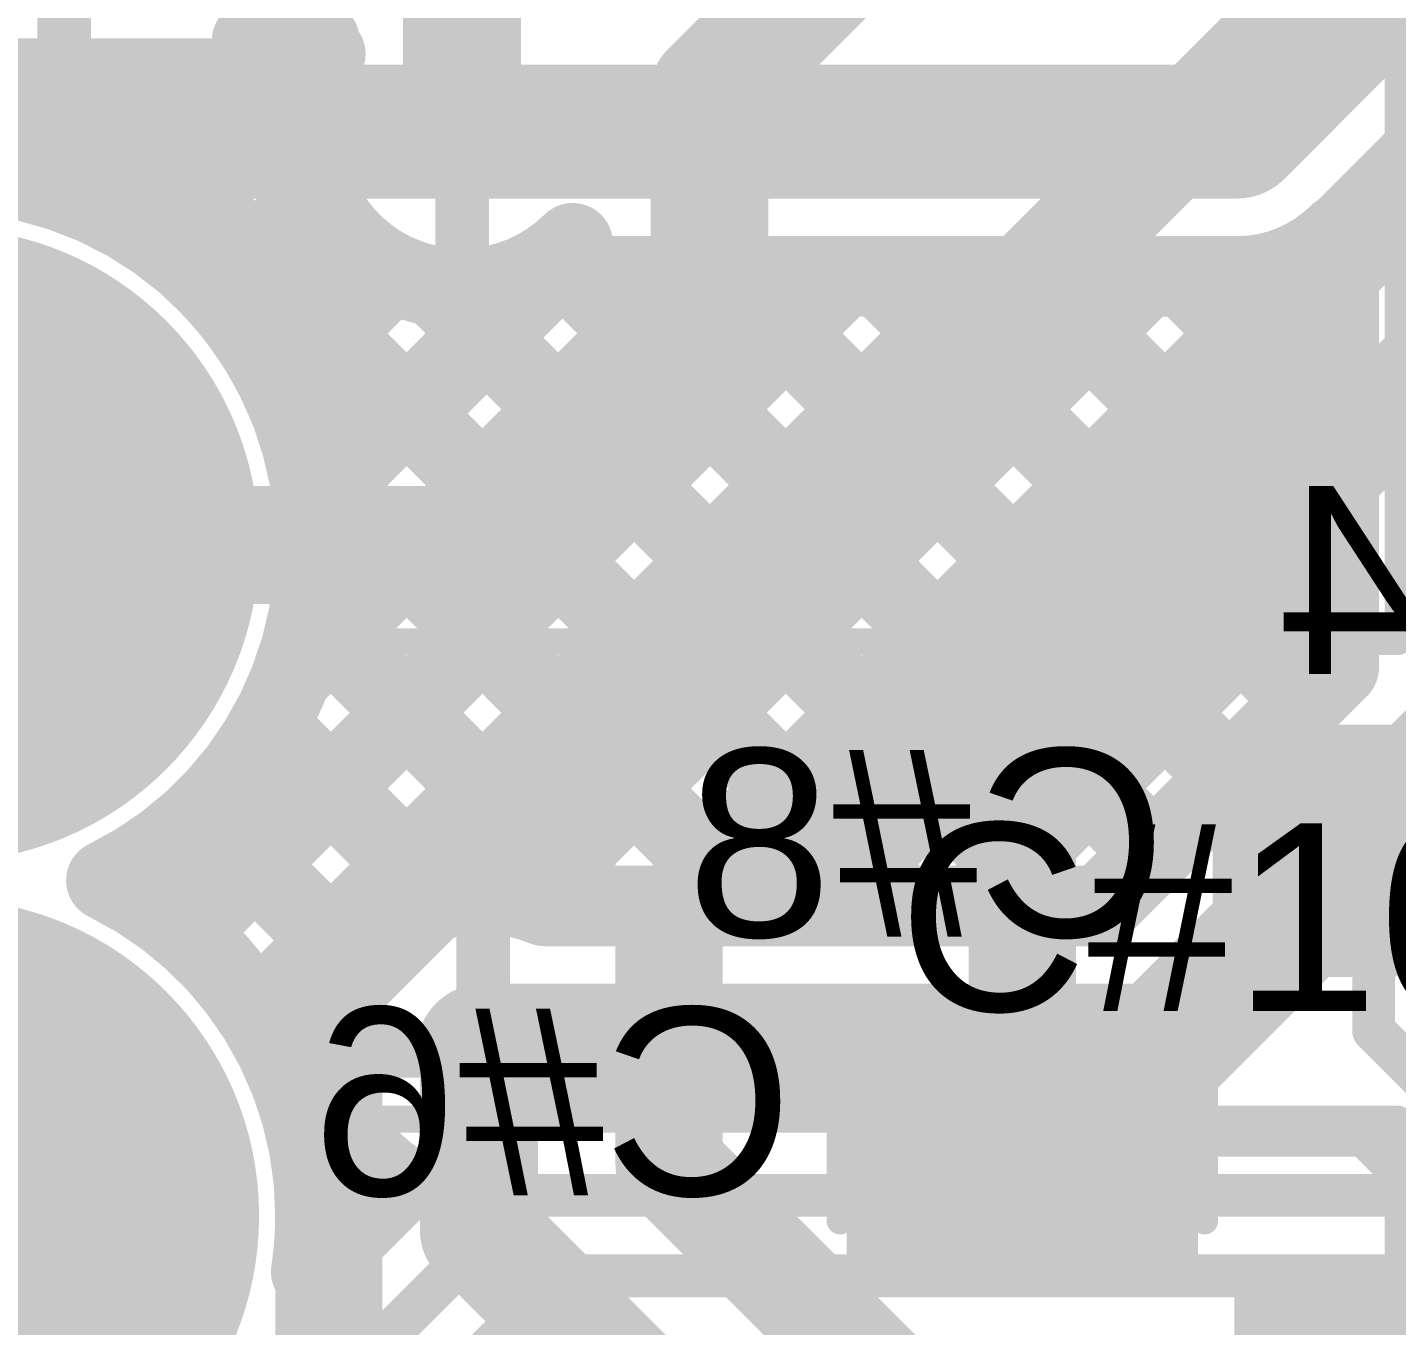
# Model space of a CAD drawing. Header units: millimetres. Extents: x -0.39 to 1.43, y -0.21 to 1.58.
# Drawn here: x 0.8054 to 1.0608, y 0.5745 to 0.8165 of the extents above; entities that cross this region are included whole.
import ezdxf

# ---------------------------------------------------------------- set-up
doc = ezdxf.new("R2010")
doc.units = ezdxf.units.MM
doc.header["$MEASUREMENT"] = 0
for name, color, linetype in [('BottomLayer', 5, 'Continuous'), ('BottomOverlay', 54, 'Continuous'), ('BottomPaste', 16, 'Continuous'), ('BottomSolder', 6, 'Continuous'), ('MultiLayer', 9, 'Continuous'), ('PadHoleLayer', 156, 'Continuous'), ('TopLayer', 1, 'Continuous'), ('TopOverlay', 2, 'Continuous'), ('TopSolder', 216, 'Continuous'), ('ViaHoleLayer', 16, 'Continuous')]:
    doc.layers.add(name, color=color, linetype=linetype)
doc.styles.add('Arial', font='', dxfattribs={"height": 0.2})
doc.styles.get('Arial').set_extended_font_data('Arial')

# ---------------------------------------------------------------- blocks, each defined once
blk = doc.blocks.new('HY951180A_13')
at = {"layer": 'BottomLayer'}
h = blk.add_hatch(color=5, dxfattribs=at)
edge = h.paths.add_edge_path()
edge.add_arc((-0.31299, -0.05945), 0.05512, 0, 360)
at = {"layer": 'BottomSolder'}
h = blk.add_hatch(color=6, dxfattribs=at)
edge = h.paths.add_edge_path()
edge.add_arc((-0.31299, -0.05945), 0.05912, 0, 360)
at = {"layer": 'MultiLayer'}
h = blk.add_hatch(color=9, dxfattribs=at)
edge = h.paths.add_edge_path()
edge.add_arc((-0.31299, -0.05945), 0.05512, 0, 360)
at = {"layer": 'PadHoleLayer'}
h = blk.add_hatch(color=156, dxfattribs=at)
edge = h.paths.add_edge_path()
edge.add_arc((-0.31299, -0.05945), 0.03209, 0, 360)
at = {"layer": 'TopLayer'}
h = blk.add_hatch(color=1, dxfattribs=at)
edge = h.paths.add_edge_path()
edge.add_arc((-0.31299, -0.05945), 0.05512, 0, 360)
at = {"layer": 'TopSolder'}
h = blk.add_hatch(color=216, dxfattribs=at)
edge = h.paths.add_edge_path()
edge.add_arc((-0.31299, -0.05945), 0.05912, 0, 360)
at = {"layer": 'TopOverlay', "const_width": 0.005}
for points in [[(-0.331, -0.1219), (-0.331, -0.331)], [(-0.331, -0.331), (0.331, -0.331)]]:
    blk.add_lwpolyline(points, dxfattribs=at)
at = {"layer": 'TopOverlay', "const_width": 0.0025}
for points in [[(-0.33225, -0.1219, 1), (-0.32975, -0.1219, 1)], [(-0.33225, -0.331, 1), (-0.32975, -0.331, 1)], [(-0.33225, -0.331, 1), (-0.32975, -0.331, 1)]]:
    blk.add_lwpolyline(points, format="xyb", close=True, dxfattribs=at)
blk = doc.blocks.new('HY951180A_14')
at = {"layer": 'BottomLayer'}
h = blk.add_hatch(color=5, dxfattribs=at)
edge = h.paths.add_edge_path()
edge.add_arc((0.31299, -0.05945), 0.05512, 0, 360)
at = {"layer": 'BottomSolder'}
h = blk.add_hatch(color=6, dxfattribs=at)
edge = h.paths.add_edge_path()
edge.add_arc((0.31299, -0.05945), 0.05912, 0, 360)
at = {"layer": 'MultiLayer'}
h = blk.add_hatch(color=9, dxfattribs=at)
edge = h.paths.add_edge_path()
edge.add_arc((0.31299, -0.05945), 0.05512, 0, 360)
at = {"layer": 'PadHoleLayer'}
h = blk.add_hatch(color=156, dxfattribs=at)
edge = h.paths.add_edge_path()
edge.add_arc((0.31299, -0.05945), 0.03209, 0, 360)
at = {"layer": 'TopLayer'}
h = blk.add_hatch(color=1, dxfattribs=at)
edge = h.paths.add_edge_path()
edge.add_arc((0.31299, -0.05945), 0.05512, 0, 360)
at = {"layer": 'TopSolder'}
h = blk.add_hatch(color=216, dxfattribs=at)
edge = h.paths.add_edge_path()
edge.add_arc((0.31299, -0.05945), 0.05912, 0, 360)
at = {"layer": 'TopOverlay', "const_width": 0.005}
for points in [[(0.331, -0.1219), (0.331, -0.331)], [(-0.331, -0.331), (0.331, -0.331)]]:
    blk.add_lwpolyline(points, dxfattribs=at)
at = {"layer": 'TopOverlay', "const_width": 0.0025}
for points in [[(0.32975, -0.1219, 1), (0.33225, -0.1219, 1)], [(0.32975, -0.331, 1), (0.33225, -0.331, 1)], [(0.32975, -0.331, 1), (0.33225, -0.331, 1)]]:
    blk.add_lwpolyline(points, format="xyb", close=True, dxfattribs=at)
blk = doc.blocks.new('C__0603_B_41')
at = {"layer": 'BottomLayer'}
for points in [[(-0.045, -0.0175), (-0.045, 0.0175), (-0.015, 0.0175), (-0.015, -0.0175)], [(0.015, -0.0175), (0.015, 0.0175), (0.045, 0.0175), (0.045, -0.0175)]]:
    blk.add_hatch(color=5, dxfattribs=at).paths.add_polyline_path(points)
at = {"layer": 'BottomPaste'}
for points in [[(-0.045, -0.0175), (-0.045, 0.0175), (-0.015, 0.0175), (-0.015, -0.0175)], [(0.015, -0.0175), (0.015, 0.0175), (0.045, 0.0175), (0.045, -0.0175)]]:
    blk.add_hatch(color=16, dxfattribs=at).paths.add_polyline_path(points)
at = {"layer": 'BottomSolder'}
for points in [[(-0.04736, -0.01986), (-0.04736, 0.01986), (-0.01264, 0.01986), (-0.01264, -0.01986)], [(0.01264, -0.01986), (0.01264, 0.01986), (0.04736, 0.01986), (0.04736, -0.01986)]]:
    blk.add_hatch(color=6, dxfattribs=at).paths.add_polyline_path(points)
at = {"layer": 'BottomOverlay', "const_width": 0.005}
for points in [[(-0.049, -0.021), (-0.049, 0.021)], [(-0.049, 0.021), (-0.018, 0.021)], [(0.018, 0.021), (0.049, 0.021)], [(0.049, -0.021), (0.049, 0.021)], [(-0.049, -0.021), (-0.018, -0.021)], [(0.018, -0.021), (0.049, -0.021)]]:
    blk.add_lwpolyline(points, dxfattribs=at)
at = {"layer": 'BottomOverlay', "const_width": 0.0025}
for points in [[(-0.05025, 0.021, 1), (-0.04775, 0.021, 1)], [(-0.05025, 0.021, 1), (-0.04775, 0.021, 1)], [(-0.01925, 0.021, 1), (-0.01675, 0.021, 1)], [(0.01675, 0.021, 1), (0.01925, 0.021, 1)], [(0.04775, 0.021, 1), (0.05025, 0.021, 1)], [(0.04775, 0.021, 1), (0.05025, 0.021, 1)], [(-0.05025, -0.021, 1), (-0.04775, -0.021, 1)], [(-0.05025, -0.021, 1), (-0.04775, -0.021, 1)], [(-0.01925, -0.021, 1), (-0.01675, -0.021, 1)], [(0.01675, -0.021, 1), (0.01925, -0.021, 1)], [(0.04775, -0.021, 1), (0.05025, -0.021, 1)], [(0.04775, -0.021, 1), (0.05025, -0.021, 1)]]:
    blk.add_lwpolyline(points, format="xyb", close=True, dxfattribs=at)
blk = doc.blocks.new('C__0805_B_43')
at = {"layer": 'BottomLayer'}
for points in [[(-0.06, 0.03), (-0.02, 0.03), (-0.02, -0.03), (-0.06, -0.03)], [(0.02, 0.03), (0.06, 0.03), (0.06, -0.03), (0.02, -0.03)]]:
    blk.add_hatch(color=5, dxfattribs=at).paths.add_polyline_path(points)
at = {"layer": 'BottomPaste'}
for points in [[(-0.06, 0.03), (-0.02, 0.03), (-0.02, -0.03), (-0.06, -0.03)], [(0.02, 0.03), (0.06, 0.03), (0.06, -0.03), (0.02, -0.03)]]:
    blk.add_hatch(color=16, dxfattribs=at).paths.add_polyline_path(points)
at = {"layer": 'BottomSolder'}
for points in [[(-0.06276, 0.03276), (-0.01724, 0.03276), (-0.01724, -0.03276), (-0.06276, -0.03276)], [(0.01724, 0.03276), (0.06276, 0.03276), (0.06276, -0.03276), (0.01724, -0.03276)]]:
    blk.add_hatch(color=6, dxfattribs=at).paths.add_polyline_path(points)
at = {"layer": 'BottomOverlay', "const_width": 0.005}
for points in [[(-0.024, 0.034), (-0.064, 0.034)], [(-0.064, -0.034), (-0.064, 0.034)], [(0.064, 0.034), (0.024, 0.034)], [(0.064, -0.034), (0.064, 0.034)], [(-0.024, -0.034), (-0.064, -0.034)], [(0.064, -0.034), (0.024, -0.034)]]:
    blk.add_lwpolyline(points, dxfattribs=at)
at = {"layer": 'BottomOverlay', "const_width": 0.0025}
for points in [[(-0.06525, 0.034, 1), (-0.06275, 0.034, 1)], [(-0.06525, 0.034, 1), (-0.06275, 0.034, 1)], [(-0.02525, 0.034, 1), (-0.02275, 0.034, 1)], [(0.02275, 0.034, 1), (0.02525, 0.034, 1)], [(0.06275, 0.034, 1), (0.06525, 0.034, 1)], [(0.06275, 0.034, 1), (0.06525, 0.034, 1)], [(-0.06525, -0.034, 1), (-0.06275, -0.034, 1)], [(-0.06525, -0.034, 1), (-0.06275, -0.034, 1)], [(-0.02525, -0.034, 1), (-0.02275, -0.034, 1)], [(0.02275, -0.034, 1), (0.02525, -0.034, 1)], [(0.06275, -0.034, 1), (0.06525, -0.034, 1)], [(0.06275, -0.034, 1), (0.06525, -0.034, 1)]]:
    blk.add_lwpolyline(points, format="xyb", close=True, dxfattribs=at)
blk = doc.blocks.new('C__0603_B_44')
at = {"layer": 'BottomLayer'}
for points in [[(-0.045, -0.0175), (-0.045, 0.0175), (-0.015, 0.0175), (-0.015, -0.0175)], [(0.015, -0.0175), (0.015, 0.0175), (0.045, 0.0175), (0.045, -0.0175)]]:
    blk.add_hatch(color=5, dxfattribs=at).paths.add_polyline_path(points)
at = {"layer": 'BottomPaste'}
for points in [[(-0.045, -0.0175), (-0.045, 0.0175), (-0.015, 0.0175), (-0.015, -0.0175)], [(0.015, -0.0175), (0.015, 0.0175), (0.045, 0.0175), (0.045, -0.0175)]]:
    blk.add_hatch(color=16, dxfattribs=at).paths.add_polyline_path(points)
at = {"layer": 'BottomSolder'}
for points in [[(-0.04736, -0.01986), (-0.04736, 0.01986), (-0.01264, 0.01986), (-0.01264, -0.01986)], [(0.01264, -0.01986), (0.01264, 0.01986), (0.04736, 0.01986), (0.04736, -0.01986)]]:
    blk.add_hatch(color=6, dxfattribs=at).paths.add_polyline_path(points)
at = {"layer": 'BottomOverlay', "const_width": 0.005}
for points in [[(-0.049, -0.021), (-0.049, 0.021)], [(-0.018, 0.021), (-0.049, 0.021)], [(0.049, 0.021), (0.018, 0.021)], [(0.049, -0.021), (0.049, 0.021)], [(-0.018, -0.021), (-0.049, -0.021)], [(0.049, -0.021), (0.018, -0.021)]]:
    blk.add_lwpolyline(points, dxfattribs=at)
at = {"layer": 'BottomOverlay', "const_width": 0.0025}
for points in [[(-0.05025, 0.021, 1), (-0.04775, 0.021, 1)], [(-0.05025, 0.021, 1), (-0.04775, 0.021, 1)], [(-0.01925, 0.021, 1), (-0.01675, 0.021, 1)], [(0.01675, 0.021, 1), (0.01925, 0.021, 1)], [(0.04775, 0.021, 1), (0.05025, 0.021, 1)], [(0.04775, 0.021, 1), (0.05025, 0.021, 1)], [(-0.05025, -0.021, 1), (-0.04775, -0.021, 1)], [(-0.05025, -0.021, 1), (-0.04775, -0.021, 1)], [(-0.01925, -0.021, 1), (-0.01675, -0.021, 1)], [(0.01675, -0.021, 1), (0.01925, -0.021, 1)], [(0.04775, -0.021, 1), (0.05025, -0.021, 1)], [(0.04775, -0.021, 1), (0.05025, -0.021, 1)]]:
    blk.add_lwpolyline(points, format="xyb", close=True, dxfattribs=at)

msp = doc.modelspace()

# ---------------------------------------------------------------- hatches: boundary and pattern name
at = {"layer": 'BottomLayer'}
h = msp.add_hatch(color=5, dxfattribs=at)
edge = h.paths.add_edge_path()
edge.add_arc((0.88652, 0.7971), 0.01181, 0, 360)
msp.add_hatch(color=5, dxfattribs=at).paths.add_polyline_path([(1.032, 0.641), (1.081, 0.641), (1.081, 0.682), (1.032, 0.682)])
h = msp.add_hatch(color=5, dxfattribs=at)
edge = h.paths.add_edge_path()
edge.add_arc((0.89047, 0.62573), 0.01181, 0, 360)
at = {"layer": 'TopLayer'}
h = msp.add_hatch(color=1, dxfattribs=at)
edge = h.paths.add_edge_path()
edge.add_arc((0.88652, 0.7971), 0.01181, 0, 360)
h = msp.add_hatch(color=1, dxfattribs=at)
edge = h.paths.add_edge_path()
edge.add_arc((0.89047, 0.62573), 0.01181, 0, 360)
at = {"layer": 'ViaHoleLayer'}
h = msp.add_hatch(color=16, dxfattribs=at)
edge = h.paths.add_edge_path()
edge.add_arc((0.88652, 0.7971), 0.00591, 0, 360)
h = msp.add_hatch(color=16, dxfattribs=at)
edge = h.paths.add_edge_path()
edge.add_arc((0.89047, 0.62573), 0.00591, 0, 360)

# ---------------------------------------------------------------- linework, layer by layer
at = {"layer": 'BottomLayer'}
for points, const_width in [([(0.93265, 0.80466), (0.986, 0.85801)], 0.022), ([(0.86166, 0.63766), (1.067, 0.843)], 0.02), ([(0.8705, 0.8395), (0.88652, 0.82348)], 0.022), ([(0.81233, 0.8145), (0.81233, 0.8395)], 0.01), ([(0.88652, 0.7971), (0.88652, 0.82348)], 0.022), ([(1.06728, 0.79132), (1.094, 0.81804)], 0.02), ([(0.82557, 0.77959), (0.85996, 0.81398)], 0.015), ([(0.84733, 0.814), (0.85994, 0.814)], 0.015), ([(0.84733, 0.807), (0.84733, 0.814)], 0.015), ([(0.93265, 0.76416), (0.93265, 0.80466)], 0.022), ([(0.78721, 0.806), (0.8054, 0.7878)], 0.015), ([(0.7905, 0.807), (0.84733, 0.807)], 0.015), ([(0.80548, 0.78779), (0.82469, 0.807)], 0.015), ([(0.81449, 0.807), (0.87597, 0.74552)], 0.015), ([(0.84278, 0.807), (0.85763, 0.79214)], 0.015), ([(0.86471, 0.7971), (0.88652, 0.7971)], 0.01), ([(0.88652, 0.77529), (0.88652, 0.7971)], 0.01), ([(0.92511, 0.64915), (1.06728, 0.79132)], 0.02), ([(1.06728, 0.79132), (1.06728, 0.79132)], 0.02), ([(0.84108, 0.76682), (0.85965, 0.78539)], 0.015), ([(0.87634, 0.74552), (0.90632, 0.77549)], 0.015), ([(0.87794, 0.74552), (0.90715, 0.77473)], 0.015), ([(0.85243, 0.74988), (0.87342, 0.77088)], 0.015), ([(0.88156, 0.76822), (0.8911, 0.75867)], 0.015), ([(0.8885, 0.72002), (0.93265, 0.76416)], 0.022), ([(0.991, 0.67685), (1.07847, 0.76432)], 0.02), ([(0.85432, 0.74552), (0.87794, 0.74552)], 0.015), ([(0.78954, 0.72002), (0.8885, 0.72002)], 0.022), ([(0.991, 0.61), (0.991, 0.67685)], 0.02), ([(1.048, 0.6605), (1.048, 0.663)], 0.008), ([(1.0565, 0.6295), (1.0565, 0.6615)], 0.008), ([(0.92511, 0.60457), (0.92511, 0.64915)], 0.02), ([(0.86166, 0.54045), (0.86166, 0.63766)], 0.02), ([(0.88966, 0.62492), (0.89047, 0.62573)], 0.022), ([(0.88966, 0.59207), (0.88966, 0.62492)], 0.022), ([(1.0565, 0.6295), (1.0822, 0.6038)], 0.008), ([(0.92511, 0.60457), (0.96568, 0.564)], 0.02), ([(0.991, 0.61), (1.05479, 0.61)], 0.008), ([(1.05479, 0.61), (1.08068, 0.58411)], 0.008), ([(0.88966, 0.59207), (0.94573, 0.536)], 0.022)]:
    msp.add_lwpolyline(points, dxfattribs=dict(at, const_width=const_width))
for points, const_width in [([(0.88102, 0.82348, 1), (0.89202, 0.82348, 1)], 0.011), ([(0.88102, 0.82348, 1), (0.89202, 0.82348, 1)], 0.011), ([(0.84358, 0.814, 1), (0.85108, 0.814, 1)], 0.0075), ([(0.84358, 0.814, 1), (0.85108, 0.814, 1)], 0.0075), ([(0.85619, 0.814, 1), (0.86369, 0.814, 1)], 0.0075), ([(0.85621, 0.81398, 1), (0.86371, 0.81398, 1)], 0.0075), ([(0.80983, 0.8145, 1), (0.81483, 0.8145, 1)], 0.005), ([(0.85727, 0.81156, 1), (0.86477, 0.81156, 1)], 0.0075), ([(0.92715, 0.80466, 1), (0.93815, 0.80466, 1)], 0.011), ([(0.92715, 0.80466, 1), (0.93815, 0.80466, 1)], 0.011), ([(0.81074, 0.807, 1), (0.81824, 0.807, 1)], 0.0075), ([(0.82094, 0.807, 1), (0.82844, 0.807, 1)], 0.0075), ([(0.83903, 0.807, 1), (0.84653, 0.807, 1)], 0.0075), ([(0.84358, 0.807, 1), (0.85108, 0.807, 1)], 0.0075), ([(0.84358, 0.807, 1), (0.85108, 0.807, 1)], 0.0075), ([(0.88102, 0.7971, 1), (0.89202, 0.7971, 1)], 0.011), ([(0.86221, 0.7971, 1), (0.86721, 0.7971, 1)], 0.005), ([(0.88402, 0.7971, 1), (0.88902, 0.7971, 1)], 0.005), ([(0.88402, 0.7971, 1), (0.88902, 0.7971, 1)], 0.005), ([(0.85388, 0.79214, 1), (0.86138, 0.79214, 1)], 0.0075), ([(1.06228, 0.79132, 1), (1.07228, 0.79132, 1)], 0.01), ([(1.06228, 0.79132, 1), (1.07228, 0.79132, 1)], 0.01), ([(1.06228, 0.79132, 1), (1.07228, 0.79132, 1)], 0.01), ([(1.06228, 0.79132, 1), (1.07228, 0.79132, 1)], 0.01), ([(0.80165, 0.7878, 1), (0.80915, 0.7878, 1)], 0.0075), ([(0.80173, 0.78779, 1), (0.80923, 0.78779, 1)], 0.0075), ([(0.8559, 0.78539, 1), (0.8634, 0.78539, 1)], 0.0075), ([(0.82182, 0.77959, 1), (0.82932, 0.77959, 1)], 0.0075), ([(0.90257, 0.77549, 1), (0.91007, 0.77549, 1)], 0.0075), ([(0.9034, 0.77628, 1), (0.9109, 0.77628, 1)], 0.0075), ([(0.9034, 0.77473, 1), (0.9109, 0.77473, 1)], 0.0075), ([(0.88402, 0.77529, 1), (0.88902, 0.77529, 1)], 0.005), ([(0.86967, 0.77088, 1), (0.87717, 0.77088, 1)], 0.0075), ([(0.83733, 0.76682, 1), (0.84483, 0.76682, 1)], 0.0075), ([(0.87781, 0.76822, 1), (0.88531, 0.76822, 1)], 0.0075), ([(0.92715, 0.76416, 1), (0.93815, 0.76416, 1)], 0.011), ([(0.92715, 0.76416, 1), (0.93815, 0.76416, 1)], 0.011), ([(0.88735, 0.75867, 1), (0.89485, 0.75867, 1)], 0.0075), ([(0.84868, 0.74988, 1), (0.85618, 0.74988, 1)], 0.0075), ([(0.85057, 0.74552, 1), (0.85807, 0.74552, 1)], 0.0075), ([(0.85057, 0.74552, 1), (0.85807, 0.74552, 1)], 0.0075), ([(0.87222, 0.74552, 1), (0.87972, 0.74552, 1)], 0.0075), ([(0.87259, 0.74552, 1), (0.88009, 0.74552, 1)], 0.0075), ([(0.87419, 0.74552, 1), (0.88169, 0.74552, 1)], 0.0075), ([(0.87419, 0.74552, 1), (0.88169, 0.74552, 1)], 0.0075), ([(0.883, 0.72002, 1), (0.894, 0.72002, 1)], 0.011), ([(0.883, 0.72002, 1), (0.894, 0.72002, 1)], 0.011), ([(0.986, 0.67685, 1), (0.996, 0.67685, 1)], 0.01), ([(0.986, 0.67685, 1), (0.996, 0.67685, 1)], 0.01), ([(1.046, 0.663, 1), (1.05, 0.663, 1)], 0.004), ([(1.046, 0.6605, 1), (1.05, 0.6605, 1)], 0.004), ([(1.0545, 0.6615, 1), (1.0585, 0.6615, 1)], 0.004), ([(0.92011, 0.64915, 1), (0.93011, 0.64915, 1)], 0.01), ([(0.92011, 0.64915, 1), (0.93011, 0.64915, 1)], 0.01), ([(0.85666, 0.63766, 1), (0.86666, 0.63766, 1)], 0.01), ([(0.85666, 0.63766, 1), (0.86666, 0.63766, 1)], 0.01), ([(0.88416, 0.62492, 1), (0.89516, 0.62492, 1)], 0.011), ([(0.88416, 0.62492, 1), (0.89516, 0.62492, 1)], 0.011), ([(0.88497, 0.62573, 1), (0.89597, 0.62573, 1)], 0.011), ([(1.0545, 0.6295, 1), (1.0585, 0.6295, 1)], 0.004), ([(1.0545, 0.6295, 1), (1.0585, 0.6295, 1)], 0.004), ([(0.986, 0.61, 1), (0.996, 0.61, 1)], 0.01), ([(0.92011, 0.60457, 1), (0.93011, 0.60457, 1)], 0.01), ([(0.92011, 0.60457, 1), (0.93011, 0.60457, 1)], 0.01), ([(0.989, 0.61, 1), (0.993, 0.61, 1)], 0.004), ([(1.05279, 0.61, 1), (1.05679, 0.61, 1)], 0.004), ([(1.05279, 0.61, 1), (1.05679, 0.61, 1)], 0.004), ([(0.88416, 0.59207, 1), (0.89516, 0.59207, 1)], 0.011), ([(0.88416, 0.59207, 1), (0.89516, 0.59207, 1)], 0.011)]:
    msp.add_lwpolyline(points, format="xyb", close=True, dxfattribs=dict(at, const_width=const_width))
at = {"layer": 'BottomLayer', "const_width": 0.015}
for points in [[(0.90715, 0.77628, -0.871482), (0.86102, 0.81156)], [(0.75892, 0.6575, -1.460666), (0.85432, 0.74552)]]:
    msp.add_lwpolyline(points, format="xyb", dxfattribs=at)
at = {"layer": 'TopLayer'}
for points, const_width in [([(1.03102, 0.7971), (1.077, 0.84308)], 0.025), ([(0.88652, 0.7971), (0.88652, 0.81891)], 0.01), ([(0.77909, 0.7971), (0.88652, 0.7971)], 0.025), ([(0.88652, 0.7971), (1.03102, 0.7971)], 0.025), ([(0.88652, 0.77529), (0.88652, 0.7971)], 0.01), ([(0.92498, 0.65273), (1.05, 0.77775)], 0.015), ([(1.05, 0.69718), (1.05, 0.7779)], 0.015), ([(1.0453, 0.77418), (1.05, 0.76948)], 0.015), ([(0.83505, 0.64766), (0.9575, 0.7701)], 0.015), ([(0.8379, 0.7701), (0.87511, 0.7701)], 0.015), ([(0.84108, 0.76682), (0.84436, 0.7701)], 0.015), ([(0.84818, 0.6325), (0.98578, 0.7701)], 0.015), ([(0.85139, 0.7701), (0.96876, 0.65273)], 0.015), ([(0.85243, 0.74988), (0.87265, 0.7701)], 0.015), ([(0.85476, 0.69564), (0.92922, 0.7701)], 0.015), ([(0.85872, 0.72789), (0.90093, 0.7701)], 0.015), ([(0.89793, 0.7701), (1.03102, 0.7701)], 0.015), ([(0.89802, 0.65405), (1.01407, 0.7701)], 0.015), ([(0.90795, 0.7701), (1.01544, 0.66262)], 0.015), ([(0.93624, 0.7701), (1.02958, 0.67676)], 0.015), ([(0.96452, 0.7701), (1.04372, 0.69091)], 0.015), ([(0.99281, 0.7701), (1.05, 0.71291)], 0.015), ([(1.02109, 0.7701), (1.05, 0.7412)], 0.015), ([(0.88156, 0.76822), (0.99705, 0.65273)], 0.015), ([(0.95326, 0.65273), (1.05, 0.74947)], 0.015), ([(0.85733, 0.73587), (0.94048, 0.65273)], 0.015), ([(0.98155, 0.65273), (1.05, 0.72118)], 0.015), ([(0.85793, 0.70699), (0.91219, 0.65273)], 0.015), ([(1.00554, 0.65273), (1.05, 0.69718)], 0.015), ([(1.01673, 0.62573), (1.077, 0.686)], 0.025), ([(0.85041, 0.68623), (0.88266, 0.65398)], 0.015), ([(0.83816, 0.67019), (0.8662, 0.64216)], 0.015), ([(0.82176, 0.6583), (0.82544, 0.65462)], 0.015), ([(0.90188, 0.65273), (1.00554, 0.65273)], 0.015), ([(0.89047, 0.62573), (0.89047, 0.64754)], 0.01), ([(0.84919, 0.63088), (0.86225, 0.61782)], 0.015), ([(0.89047, 0.62573), (1.01673, 0.62573)], 0.025), ([(0.86866, 0.62573), (0.89047, 0.62573)], 0.01), ([(0.85683, 0.61286), (0.86215, 0.61818)], 0.015), ([(0.85837, 0.58454), (0.8748, 0.60096)], 0.015), ([(0.85863, 0.58638), (0.87384, 0.60159)], 0.015), ([(0.58, 0.28), (0.89878, 0.59878)], 0.008), ([(0.89878, 0.59878), (1.1077, 0.59878)], 0.008), ([(0.85912, 0.59266), (0.86281, 0.58897)], 0.015), ([(0.58621, 0.265), (0.90499, 0.58378)], 0.008), ([(0.90499, 0.58378), (1.10148, 0.58378)], 0.008)]:
    msp.add_lwpolyline(points, dxfattribs=dict(at, const_width=const_width))
for points, const_width in [([(0.88402, 0.81891, 1), (0.88902, 0.81891, 1)], 0.005), ([(0.88027, 0.7971, 1), (0.89277, 0.7971, 1)], 0.0125), ([(0.88027, 0.7971, 1), (0.89277, 0.7971, 1)], 0.0125), ([(1.02477, 0.7971, 1), (1.03727, 0.7971, 1)], 0.0125), ([(1.02477, 0.7971, 1), (1.03727, 0.7971, 1)], 0.0125), ([(0.88402, 0.7971, 1), (0.88902, 0.7971, 1)], 0.005), ([(0.88402, 0.7971, 1), (0.88902, 0.7971, 1)], 0.005), ([(1.04625, 0.7779, 1), (1.05375, 0.7779, 1)], 0.0075), ([(1.04625, 0.7779, 1), (1.05375, 0.7779, 1)], 0.0075), ([(1.04625, 0.7779, 1), (1.05375, 0.7779, 1)], 0.0075), ([(1.04625, 0.77775, 1), (1.05375, 0.77775, 1)], 0.0075), ([(1.04155, 0.77418, 1), (1.04905, 0.77418, 1)], 0.0075), ([(0.88402, 0.77529, 1), (0.88902, 0.77529, 1)], 0.005), ([(0.83415, 0.7701, 1), (0.84165, 0.7701, 1)], 0.0075), ([(0.83415, 0.7701, 1), (0.84165, 0.7701, 1)], 0.0075), ([(0.84061, 0.7701, 1), (0.84811, 0.7701, 1)], 0.0075), ([(0.84764, 0.7701, 1), (0.85514, 0.7701, 1)], 0.0075), ([(0.8689, 0.7701, 1), (0.8764, 0.7701, 1)], 0.0075), ([(0.87136, 0.7701, 1), (0.87886, 0.7701, 1)], 0.0075), ([(0.87136, 0.7701, 1), (0.87886, 0.7701, 1)], 0.0075), ([(0.89418, 0.7701, 1), (0.90168, 0.7701, 1)], 0.0075), ([(0.89418, 0.7701, 1), (0.90168, 0.7701, 1)], 0.0075), ([(0.89718, 0.7701, 1), (0.90468, 0.7701, 1)], 0.0075), ([(0.9042, 0.7701, 1), (0.9117, 0.7701, 1)], 0.0075), ([(0.92547, 0.7701, 1), (0.93297, 0.7701, 1)], 0.0075), ([(0.93249, 0.7701, 1), (0.93999, 0.7701, 1)], 0.0075), ([(0.95375, 0.7701, 1), (0.96125, 0.7701, 1)], 0.0075), ([(0.96077, 0.7701, 1), (0.96827, 0.7701, 1)], 0.0075), ([(0.98203, 0.7701, 1), (0.98953, 0.7701, 1)], 0.0075), ([(0.98906, 0.7701, 1), (0.99656, 0.7701, 1)], 0.0075), ([(1.01032, 0.7701, 1), (1.01782, 0.7701, 1)], 0.0075), ([(1.01734, 0.7701, 1), (1.02484, 0.7701, 1)], 0.0075), ([(1.02727, 0.7701, 1), (1.03477, 0.7701, 1)], 0.0075), ([(1.02727, 0.7701, 1), (1.03477, 0.7701, 1)], 0.0075), ([(1.02727, 0.7701, 1), (1.03477, 0.7701, 1)], 0.0075), ([(1.04625, 0.76948, 1), (1.05375, 0.76948, 1)], 0.0075), ([(0.83733, 0.76682, 1), (0.84483, 0.76682, 1)], 0.0075), ([(0.87781, 0.76822, 1), (0.88531, 0.76822, 1)], 0.0075), ([(0.84868, 0.74988, 1), (0.85618, 0.74988, 1)], 0.0075), ([(1.04625, 0.74947, 1), (1.05375, 0.74947, 1)], 0.0075), ([(1.04625, 0.7412, 1), (1.05375, 0.7412, 1)], 0.0075), ([(0.85358, 0.73587, 1), (0.86108, 0.73587, 1)], 0.0075), ([(0.85496, 0.72789, 1), (0.86247, 0.72789, 1)], 0.0075), ([(1.04625, 0.72118, 1), (1.05375, 0.72118, 1)], 0.0075), ([(0.85541, 0.72002, 1), (0.86291, 0.72002, 1)], 0.0075), ([(0.85541, 0.72002, 1), (0.86291, 0.72002, 1)], 0.0075), ([(1.04625, 0.71291, 1), (1.05375, 0.71291, 1)], 0.0075), ([(0.85418, 0.70699, 1), (0.86168, 0.70699, 1)], 0.0075), ([(0.85101, 0.69564, 1), (0.85851, 0.69564, 1)], 0.0075), ([(1.04625, 0.69718, 1), (1.05375, 0.69718, 1)], 0.0075), ([(1.04625, 0.69718, 1), (1.05375, 0.69718, 1)], 0.0075), ([(1.03997, 0.69091, 1), (1.04747, 0.69091, 1)], 0.0075), ([(0.84666, 0.68623, 1), (0.85416, 0.68623, 1)], 0.0075), ([(1.02583, 0.67676, 1), (1.03333, 0.67676, 1)], 0.0075), ([(0.83441, 0.67019, 1), (0.84191, 0.67019, 1)], 0.0075), ([(1.01169, 0.66262, 1), (1.01919, 0.66262, 1)], 0.0075), ([(0.81642, 0.6575, 1), (0.82392, 0.6575, 1)], 0.0075), ([(0.81642, 0.6575, 1), (0.82392, 0.6575, 1)], 0.0075), ([(0.81801, 0.6583, 1), (0.82551, 0.6583, 1)], 0.0075), ([(0.82169, 0.65462, 1), (0.82919, 0.65462, 1)], 0.0075), ([(0.87891, 0.65398, 1), (0.88641, 0.65398, 1)], 0.0075), ([(0.89427, 0.65405, 1), (0.90177, 0.65405, 1)], 0.0075), ([(0.89813, 0.65273, 1), (0.90563, 0.65273, 1)], 0.0075), ([(0.89813, 0.65273, 1), (0.90563, 0.65273, 1)], 0.0075), ([(0.90844, 0.65273, 1), (0.91594, 0.65273, 1)], 0.0075), ([(0.92123, 0.65273, 1), (0.92873, 0.65273, 1)], 0.0075), ([(0.93673, 0.65273, 1), (0.94423, 0.65273, 1)], 0.0075), ([(0.94951, 0.65273, 1), (0.95701, 0.65273, 1)], 0.0075), ([(0.96501, 0.65273, 1), (0.97251, 0.65273, 1)], 0.0075), ([(0.9778, 0.65273, 1), (0.9853, 0.65273, 1)], 0.0075), ([(0.9933, 0.65273, 1), (1.0008, 0.65273, 1)], 0.0075), ([(1.00179, 0.65273, 1), (1.00929, 0.65273, 1)], 0.0075), ([(1.00179, 0.65273, 1), (1.00929, 0.65273, 1)], 0.0075), ([(0.8313, 0.64766, 1), (0.83881, 0.64766, 1)], 0.0075), ([(0.88797, 0.64754, 1), (0.89297, 0.64754, 1)], 0.005), ([(0.86245, 0.64216, 1), (0.86995, 0.64216, 1)], 0.0075), ([(0.84443, 0.6325, 1), (0.85193, 0.6325, 1)], 0.0075), ([(0.84544, 0.63088, 1), (0.85294, 0.63088, 1)], 0.0075), ([(0.88422, 0.62573, 1), (0.89672, 0.62573, 1)], 0.0125), ([(1.01048, 0.62573, 1), (1.02298, 0.62573, 1)], 0.0125), ([(1.01048, 0.62573, 1), (1.02298, 0.62573, 1)], 0.0125), ([(0.86616, 0.62573, 1), (0.87116, 0.62573, 1)], 0.005), ([(0.88797, 0.62573, 1), (0.89297, 0.62573, 1)], 0.005), ([(0.88797, 0.62573, 1), (0.89297, 0.62573, 1)], 0.005), ([(0.8584, 0.61818, 1), (0.8659, 0.61818, 1)], 0.0075), ([(0.8585, 0.61782, 1), (0.866, 0.61782, 1)], 0.0075), ([(0.85308, 0.61286, 1), (0.86058, 0.61286, 1)], 0.0075), ([(0.87009, 0.60159, 1), (0.87759, 0.60159, 1)], 0.0075), ([(0.87105, 0.60096, 1), (0.87855, 0.60096, 1)], 0.0075), ([(0.87105, 0.60096, 1), (0.87855, 0.60096, 1)], 0.0075), ([(0.89678, 0.59878, 1), (0.90078, 0.59878, 1)], 0.004), ([(0.89678, 0.59878, 1), (0.90078, 0.59878, 1)], 0.004), ([(0.85537, 0.59266, 1), (0.86287, 0.59266, 1)], 0.0075), ([(0.85541, 0.59498, 1), (0.86291, 0.59498, 1)], 0.0075), ([(0.85541, 0.59498, 1), (0.86291, 0.59498, 1)], 0.0075), ([(0.85906, 0.58897, 1), (0.86656, 0.58897, 1)], 0.0075), ([(0.85488, 0.58638, 1), (0.86238, 0.58638, 1)], 0.0075), ([(0.85462, 0.58454, 1), (0.86212, 0.58454, 1)], 0.0075), ([(0.85462, 0.58454, 1), (0.86212, 0.58454, 1)], 0.0075), ([(0.90299, 0.58378, 1), (0.90699, 0.58378, 1)], 0.004), ([(0.90299, 0.58378, 1), (0.90699, 0.58378, 1)], 0.004)]:
    msp.add_lwpolyline(points, format="xyb", close=True, dxfattribs=dict(at, const_width=const_width))
at = {"layer": 'TopLayer', "const_width": 0.015}
for points in [[(1.05, 0.7779, -0.197358), (1.03102, 0.7701)], [(1.05, 0.7779, -0.197358), (1.03102, 0.7701)], [(0.8379, 0.7701, -0.203499), (0.85916, 0.72002)], [(0.89793, 0.7701, -0.202583), (0.87511, 0.7701)], [(0.85916, 0.72002, -0.28628), (0.82017, 0.6575)], [(0.82017, 0.6575, -0.28628), (0.85916, 0.59498)], [(0.8748, 0.60096, -0.920954), (0.90188, 0.65273)], [(0.85916, 0.59498, -0.037646), (0.85837, 0.58454)]]:
    msp.add_lwpolyline(points, format="xyb", dxfattribs=at)

# ---------------------------------------------------------------- block references
for name, p, rotation in [('HY951180A_13', (0.73009, 1.03301), 90), ('HY951180A_14', (0.73009, 0.28198), 90), ('C__0805_B_43', (0.991, 0.57), 270), ('C__0603_B_44', (1.054, 0.534), 270)]:
    msp.add_blockref(name, p, dxfattribs=dict(rotation=rotation))
msp.add_blockref('C__0603_B_41', (1.078, 0.663))

# ---------------------------------------------------------------- texts
at = {"layer": 'BottomOverlay', "style": 'Arial', "text_generation_flag": 2}
for s, p in [('C#4', (1.128, 0.696)), ('C#8', (1.018, 0.647))]:
    msp.add_text(s, height=0.035, dxfattribs=at).set_placement(p)
msp.add_text('C#6', height=0.035, rotation=360, dxfattribs=at).set_placement((0.94832, 0.59878))
at = {"layer": 'TopOverlay', "style": 'Arial'}
msp.add_text('C#10', height=0.035, dxfattribs=at).set_placement((0.96777, 0.63316))

doc.saveas('drawing.dxf')
